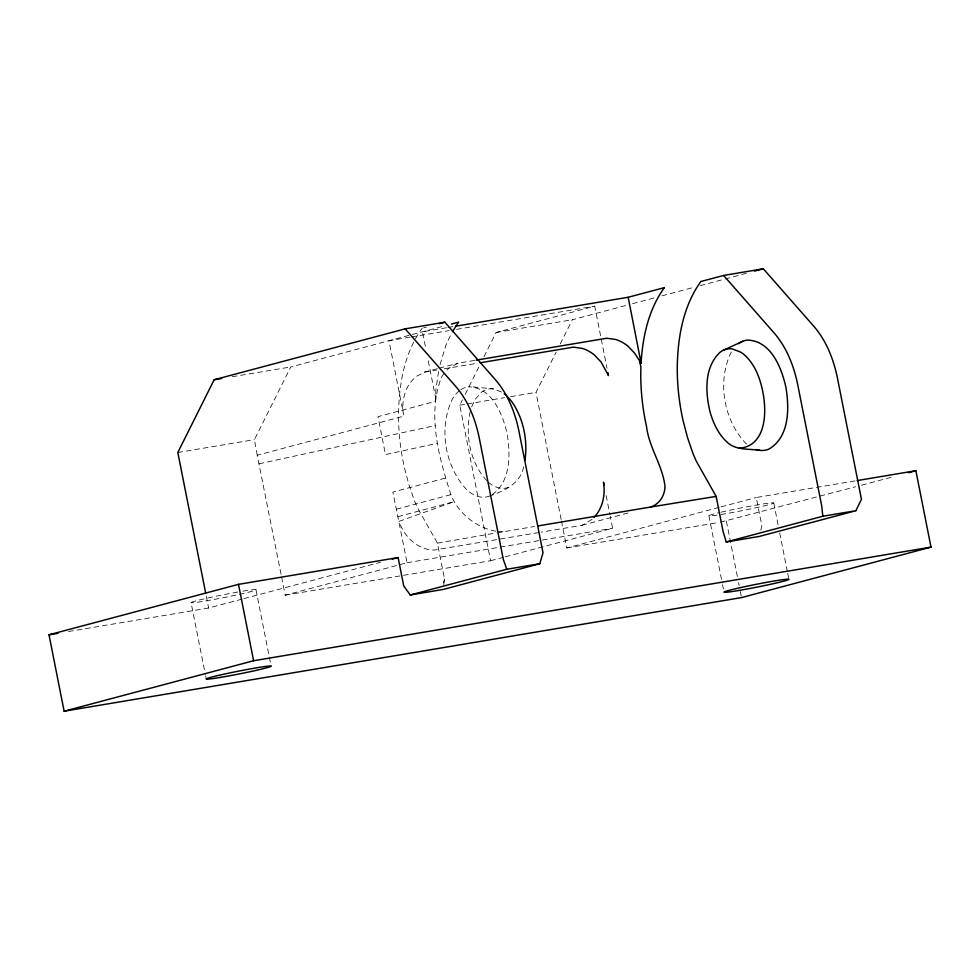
<?xml version="1.0" encoding="UTF-8"?>
<svg xmlns="http://www.w3.org/2000/svg" width="980" height="980" viewBox="0 0 980 980"><rect width="100%" height="100%" fill="white"/><g stroke="black" fill="none" stroke-linecap="round" stroke-linejoin="round"><path stroke-width="0.73" stroke-dasharray="4.9 3.68" d="M281.04 574.28L257.226 455.222L403.932 416.145C401.42 406.161 403.282 395.234 408.035 386.169A40.241 33.369 75.1 0 1 416.966 376.063L424.646 372.094L437.741 368.603M495.831 531.209C476.158 527.608 458.187 513.361 450.91 494.643C439.065 457.807 426.827 414.908 441.502 377.251A40.241 33.369 75.1 0 1 444.063 373.392M443.781 584.974L444.528 579.021L437.423 543.141L417.505 507.824L414.418 500.768L408.758 484.255L404.262 467.031A137.139 76.416 80.5 0 1 398.529 413.977C399.044 384.16 404.311 352.91 422.16 328.251M470.18 411.674C465.047 435.304 470.033 462.511 486.717 480.592M438.501 371.616L435.769 390.726L435.463 401.359L378.035 416.647L385.459 454.573L437.521 443.266M440.057 364.658L445.937 345.144L451.768 332.735M760.786 530.229L761.877 525.893L756.254 497.509L855.638 480.825M443.377 582.904L444.528 579.021M523.565 466.823C520.674 483.544 504.333 490.784 490.086 495.892M471.662 406.908L474.982 399.534L481.462 392.172A49.87 27.795 80.5 0 1 493.54 388.95L502.14 392.294M731.313 351.906C717.005 380.951 723.461 419.452 745.449 442.985A55.799 31.091 80.5 0 0 747.74 444.92M257.226 455.222L254.408 439.653L290.754 366.973L410.791 334.878M403.527 575.334L490.588 560.732L459.791 405.193L462.474 399.803M465.169 394.426L479.967 364.793M484.01 356.72L496.113 332.477L594.725 306.177L607 368.186M561.16 519.535L535.987 392.416L556.174 352.041M560.217 343.968L572.332 319.75L626.686 305.246M436.394 395.994L435.598 397.586L427.819 358.704M591.92 519.449L581.887 525.317L541.266 532.128M492.18 494.692C510.923 481.45 510.543 454.377 507.162 433.956C502.814 414.393 492.083 387.198 468.489 386.855M474.626 360.407L458.101 363.176L450.408 367.157A40.241 33.369 75.1 0 0 447.052 370.011M508.632 487.293C501.331 490.294 493.148 486.742 487.721 481.646M423.58 327.871L426.41 327.124M412.249 334.499L444.161 325.997M632.566 303.678L656.073 297.406M661.953 295.838L694.269 287.214M700.149 285.646L723.657 279.374M725.127 278.982L747.164 273.102M439.199 368.211L458.101 363.176M445.251 478.13L392.87 492.083L407.092 562.728L285.204 595.179L281.334 575.774M396.349 509.184L450.91 494.643M397.929 516.656L453.997 501.699L399.056 521.36C403.968 536.562 417.762 550.111 434.459 550.037L539.76 532.385M68.576 631.512L208.618 608.029L242.403 599.025M243.873 598.645L380.485 562.275M581.887 525.317L631.463 512.111M490.588 560.732L503.818 557.216M505.288 556.824L612.61 528.257L610.258 516.362M561.454 521.029L566.783 547.955L719.528 507.285M720.998 506.893L756.254 497.509M720.374 522.193L855.65 486.754M861.53 485.198L893.834 476.586M259.002 463.81L435.598 425.479M437.423 543.141L495.537 533.083M497.032 532.826L534.578 526.493M446.464 327.749L422.429 331.779L426.018 349.725M447.958 327.504L453.973 326.487M410.007 337.169L388.974 340.697L402.719 410.069M411.502 336.912L449.048 330.615M456.558 329.354L594.725 306.177M424.646 372.094L436.663 370.073M444.185 368.811L477.236 363.274M177.821 452.491L254.408 439.653M459.791 405.193L465.77 404.189M467.264 403.944L504.614 397.672M510.592 396.667L535.987 392.416M407.092 562.728L498.6 547.379M500.106 547.122L612.61 528.257M285.204 595.179L402.033 575.591M566.783 547.955L718.879 522.45M496.113 332.477L572.332 319.75M232.174 376.737L290.754 366.973M498.281 531.626L502.985 531.785M473.181 386.904L493.54 388.95M773.784 503.01L778.23 525.488M779.725 532.973L787.43 571.928M787.724 573.423L788.912 579.413M726.401 521.176L737.377 576.62M738.565 582.61L739.153 585.599M740.341 591.601L741.235 596.097M708.883 515.664L722.236 583.076M722.542 584.582L723.424 589.066M606.142 495.562L609.964 514.88M256 589.862L271.129 666.265M206.253 596.061L208.618 608.029M237.76 592.055A33.136 1.446 -11.2 0 0 191.051 602.627L205.347 674.412M205.641 675.918L206.229 678.907M490.086 495.892A55.799 31.091 80.5 0 1 466.713 489.731C444.724 466.211 438.268 427.697 452.589 398.652A55.799 31.091 80.5 0 1 458.763 391.216M460.784 389.721A55.799 31.091 80.5 0 1 468.489 386.83M242.844 591.185A33.136 1.446 -11.2 0 1 238.373 594.566A33.136 1.446 -11.2 0 1 191.051 602.627M721.047 512.197A33.136 1.446 -11.2 0 1 765.649 503.561A33.136 1.446 -11.2 0 1 764.155 505.876A33.136 1.446 -11.2 0 1 719.418 514.757M717.029 515.113A33.136 1.446 -11.2 0 1 719.761 512.503"/><path stroke-width="1.47" d="M476.133 360.15L606.841 338.235L615.562 339.46A40.241 33.369 75.1 0 1 627.776 346.014L634.562 353.119L641.092 363.115C642.66 336.667 648.576 309.411 664.403 287.63L628.18 297.271L455.467 326.242M524.962 460.429C527.681 441.404 523.982 421.339 513.961 404.875A49.956 27.832 80.5 0 0 504.259 393.801M857.145 480.58L915.871 470.719L931 547.122L741.529 597.592L64.129 711.211L49 634.795L238.495 584.35L398.113 557.571L403.736 585.966L410.24 594.983L443.217 589.446L539.772 563.733L543.018 552.781L518.873 430.833C515.063 412.654 508.106 394.744 496.002 380.412L444.871 322.2L405.157 328.863L214.155 379.738L177.821 452.491L205.665 593.072M855.822 510.727L861.457 499.371L837.312 377.423C833.514 359.244 826.544 341.334 814.454 327.002L763.322 268.79L723.608 275.454L700.884 281.505C683.048 306.164 677.768 337.414 677.254 367.231A137.139 76.416 80.5 0 0 682.999 420.285L687.495 437.509L693.154 454.01L696.241 461.078L716.147 496.395L723.252 532.263L726.254 541.977L759.243 536.44L855.822 510.727L822.808 516.252L726.254 541.977M452.527 331.559L458.64 322.138L451.4 324.062M594.076 517.379C602.81 508.118 605.542 494.484 603.484 482.185L604.084 485.149M724.024 349.946L742.717 341.31M537.591 525.99L650.414 507.064C659.503 504.333 665.236 495.059 664.93 485.774C662.333 465.12 648.968 447.358 646.506 426.398A137.139 76.416 80.5 0 1 640.761 373.356L640.895 366.912L639.72 361.89M439.199 323.719L444.871 322.2M754.502 271.142L763.322 268.79M392.245 559.139L398.113 557.571M410.24 594.983L506.795 569.258L539.772 563.733M908.521 472.679L915.871 470.719M64.129 711.211L253.6 660.74L931 547.122M480.237 362.772L573.386 347.141L582.108 348.365A40.241 33.369 75.1 0 1 594.321 354.919L601.108 362.037L608.47 375.56L607.882 372.608M49 634.795L58.041 633.276M214.155 379.738L221.664 378.488M650.414 507.064L716.147 496.395M739.251 448.252C775.058 445.386 766.679 385.471 752.726 364.829A49.956 27.832 80.5 0 0 740.905 352.249L732.305 348.905A49.87 27.795 80.5 0 0 720.227 352.126C703.775 367.329 705.282 393.115 710.365 413.07C713.526 423.605 718.414 433.932 726.474 441.6C735.123 450.518 748.426 448.62 759.598 450.31M723.608 275.454L774.739 333.666C786.83 347.986 793.8 365.895 797.598 384.087L821.742 506.035L822.808 516.252M405.157 328.863L456.3 387.076C468.391 401.396 475.349 419.305 479.159 437.497L503.304 559.445L506.795 569.258M238.495 584.35L253.6 660.74M628.18 297.271L641.092 363.115M756.021 449.477A55.799 31.091 80.5 0 0 768.81 449.146C789.66 437.055 789.402 408.158 785.899 387.198C781.538 367.647 770.819 340.452 747.226 340.109A55.799 31.091 80.5 0 0 738.491 343.686M220.782 677.352A33.136 1.446 -11.2 0 0 271.129 666.265A33.136 1.446 -11.2 0 0 224.126 674.142A33.136 1.446 -11.2 0 0 220.782 677.352M738.577 590.511A33.136 1.446 -11.2 0 0 788.912 579.413A33.136 1.446 -11.2 0 0 741.921 587.302A33.136 1.446 -11.2 0 0 738.577 590.511"/></g></svg>
